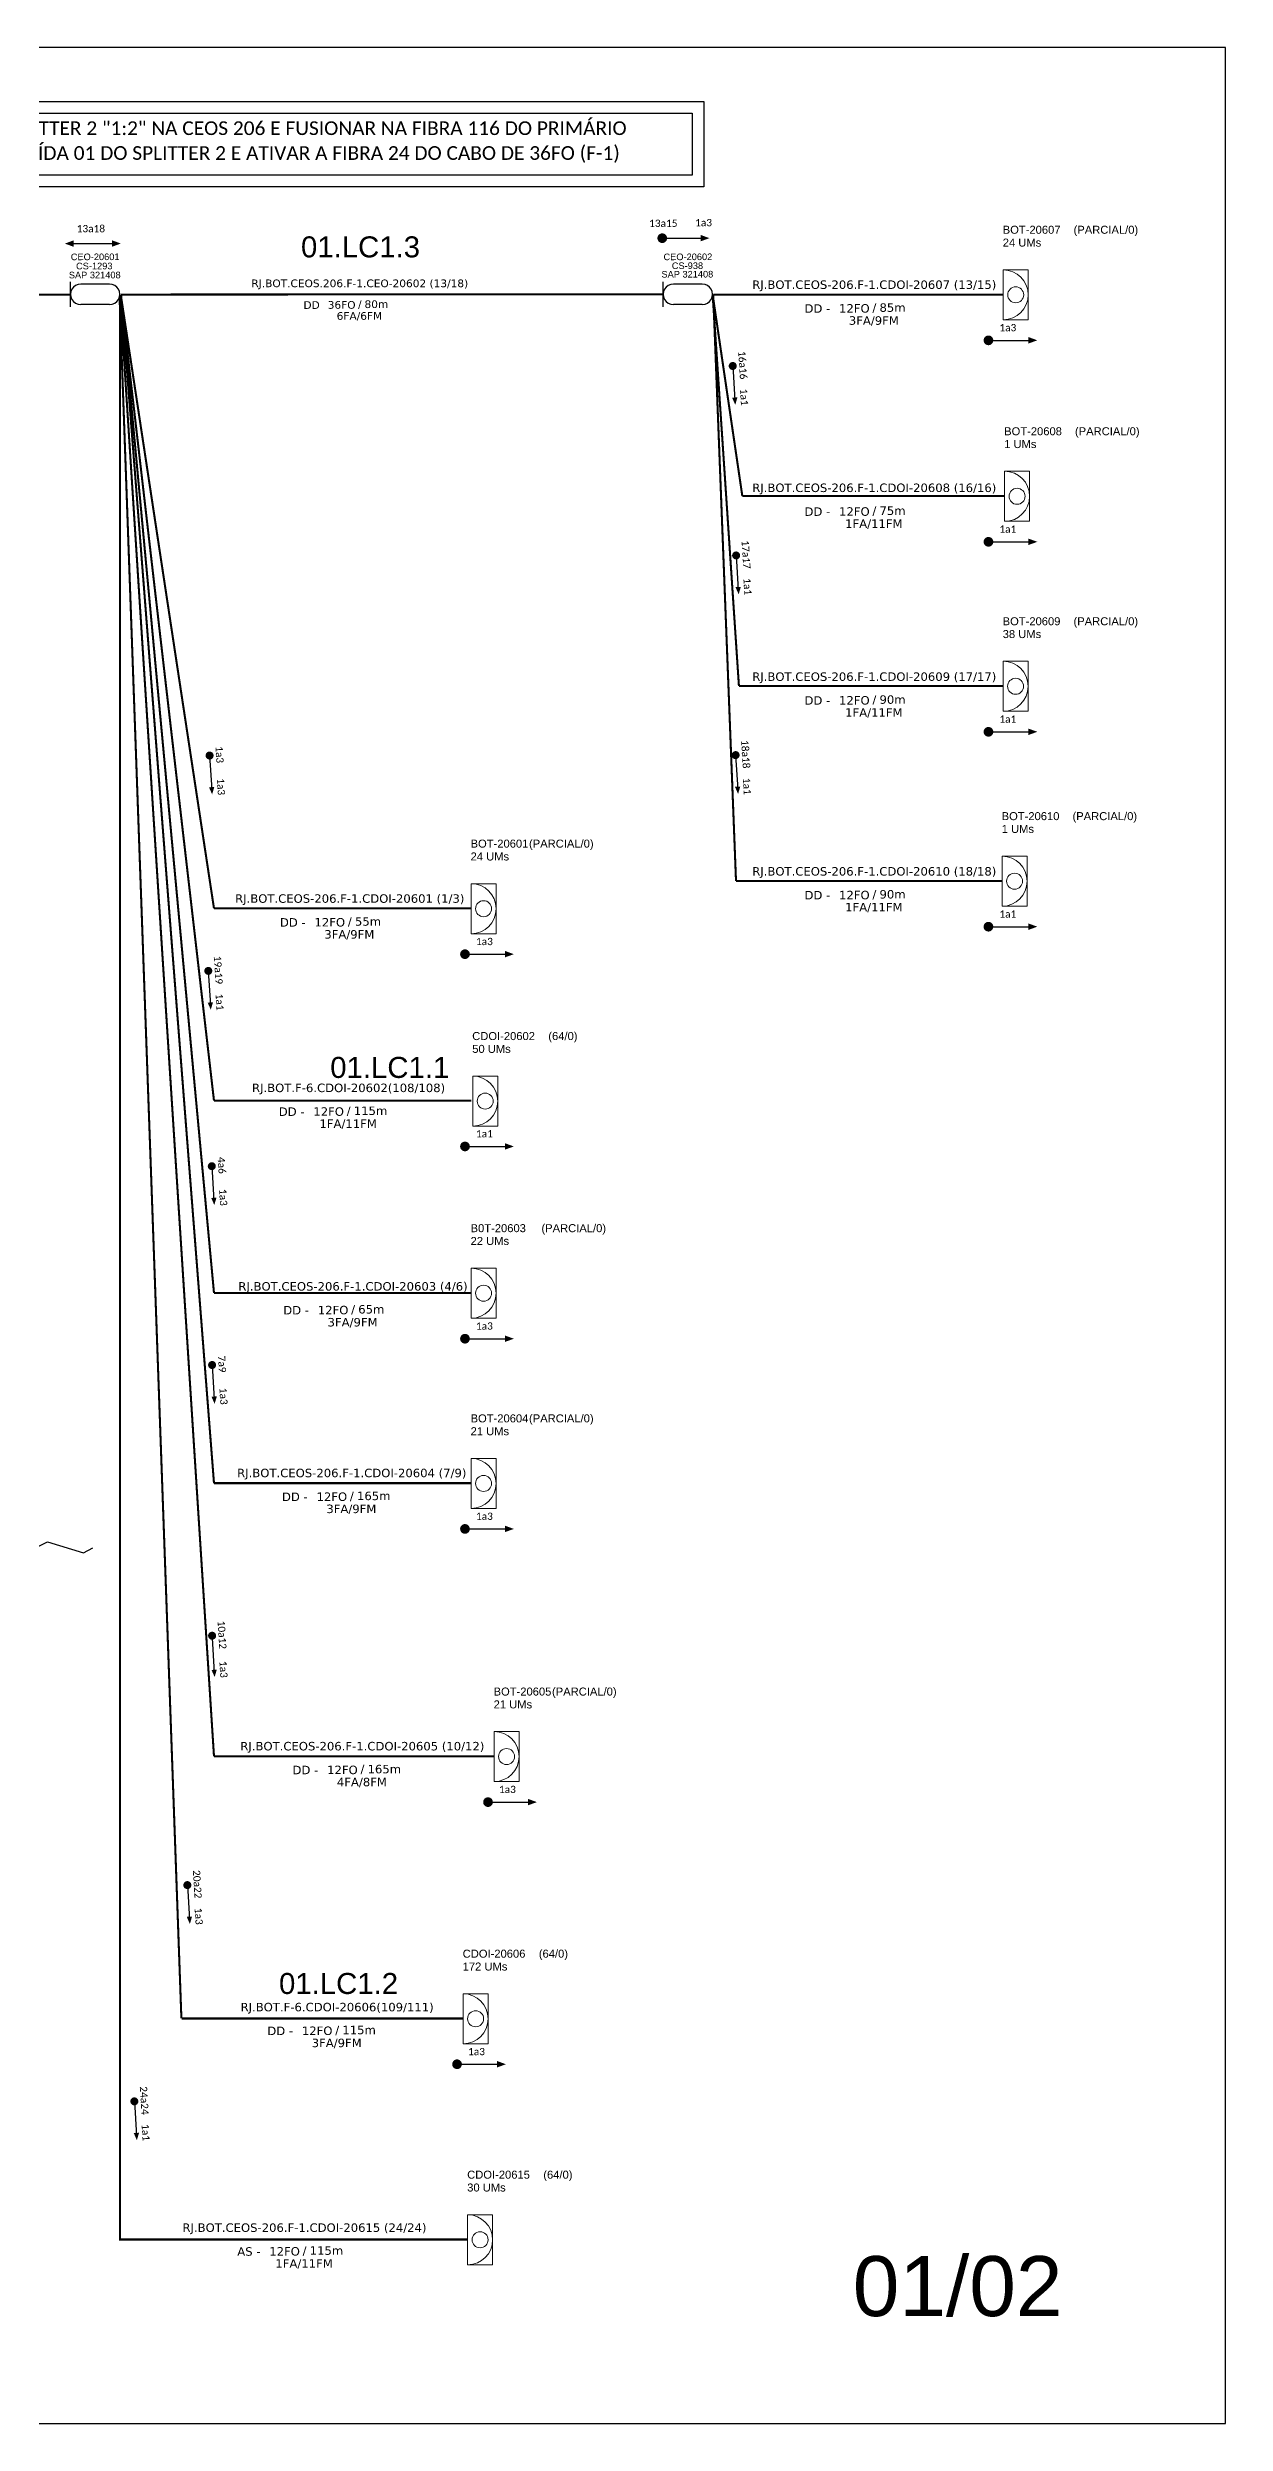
# Model space of a CAD drawing. Header units: inches. Extents: x 29507 to 31337, y 297153 to 297752.
# Drawn here: x 30051 to 30346, y 297153 to 297747 of the extents above; entities that cross this region are included whole.
import ezdxf
from ezdxf.enums import TextEntityAlignment as Align

# ---------------------------------------------------------------- set-up
doc = ezdxf.new("R2010")
doc.units = ezdxf.units.IN
doc.header["$MEASUREMENT"] = 0
doc.layers.get('0').update_dxf_attribs({"color": 252})
for name, color, linetype, lineweight in [("20.0-LEGENDA DOS CDO'S", 1, 'Continuous', 0), ('20.1-CDO_INTERIOR', 1, 'Continuous', 0), ('20.2-CDO_POSTE', 1, 'Continuous', 5), ('40.1-ETIQUETAS', 1, 'Continuous', 20)]:
    doc.layers.add(name, color=color, linetype=linetype, lineweight=lineweight)
for name, color, linetype in [('20.4-CEOS', 1, 'Continuous'), ('CAP a instalar', 1, 'Continuous'), ('CD de instalação futura', 8, 'Continuous'), ('MUB', 252, 'Continuous'), ('SETA', 7, 'Continuous'), ('texto', 255, 'Continuous')]:
    doc.layers.add(name, color=color, linetype=linetype)
doc.styles.add('ARIAL', font='arial.ttf')
doc.styles.add('siredit', font='verdana.ttf')
doc.styles.get("Standard").update_dxf_attribs({"font": 'arial.ttf'})
doc.styles.add('WMF-Calibri0', font='calibri.ttf')
doc.linetypes.add('FENCELINE1', pattern='A,0.25,-0.1,[133,ltypeshp.shx,S=0.1,R=0,X=-0.1,Y=0],-0.1,1', length=1.45)

# ---------------------------------------------------------------- blocks, each defined once
blk = doc.blocks.new('CDOE-TEXTO PADRÃO')
at = {"layer": "20.0-LEGENDA DOS CDO'S", "color": 0, "style": 'ARIAL'}
for tag, p in [('CDO_N', (0.49, 7.39)), ('SAP', (0.51, 1.67)), ('CORDOALHA', (0.5, 4.33)), ('SPLITER_1', (0.59, -0.91)), ('SPLITER_2', (0.6, -3.55)), ('(XX-XX_F)S', (0.54, -8.29)), ('(XX-XX_L)S', (0.55, -10.83)), ('UMS', (0.55, -13.15))]:
    blk.add_attdef(tag, p, '', height=1.7, rotation=0.11799, dxfattribs=at)
blk.add_attdef('FIBRAS_UTILIZADAS', text='', height=1.7, rotation=0.11799, dxfattribs=at).set_placement((19.77, 7.43), align=Align.CENTER)
blk = doc.blocks.new('CDOI_INT')
at = {"layer": '20.1-CDO_INTERIOR', "color": 0, "lineweight": 18}
blk.add_lwpolyline([(4.25, -4.25), (4.25, 4.25), (0, 4.25), (0, -4.25)], close=True, dxfattribs=at)
blk.add_circle((2.12, 0), 1.36, dxfattribs=at)
blk.add_arc((0, 0), 4.25, 270, 90, dxfattribs=at)
at = {"layer": "20.0-LEGENDA DOS CDO'S", "color": 0, "style": 'ARIAL'}
for tag, p in [('CDO_N', (-0.08, 10.38)), ('SURVEY', (-0.08, 8.2)), ('SPLITER_1', (21.18, 10.38)), ('SPLITER_2', (21.19, 8.68)), ('SAP', (-0.08, 6.23)), ('1:XX', (5.94, -2.22)), ('UMS', (5.94, -4.24))]:
    blk.add_attdef(tag, p, '', height=1.36, dxfattribs=at)
blk.add_attdef('FIBRAS_UTILIZADAS', text='', height=1.36, dxfattribs=at).set_placement((15.34, 10.38), align=Align.CENTER)
blk = doc.blocks.new('ETIQUETA_RS5F')
at = {"layer": '40.1-ETIQUETAS', "color": 0, "style": 'siredit'}
blk.add_text('/', height=1.5, dxfattribs=at).set_placement((1.55, -1.95), align=Align.MIDDLE_RIGHT)
for tag, p in [('ETIQUETA_R_PRIMARIA', (1.18, 4.1)), ('ETIQUETA_R_SECUNDARIA', (1.18, 2.1)), ('F_ATIVAS/F_MORTAS', (1.11, -4.24))]:
    blk.add_attdef(tag, text='', height=1.5, dxfattribs=at).set_placement(p, align=Align.MIDDLE_CENTER)
for tag, p in [('TIPO_CABO', (-6.62, -2.12)), ('CAP_CABO', (0.37, -2.09))]:
    blk.add_attdef(tag, text='', height=1.5, dxfattribs=at).set_placement(p, align=Align.MIDDLE_RIGHT)
blk.add_attdef('METROS', text='', height=1.5, dxfattribs=at).set_placement((2.11, -1.95), align=Align.MIDDLE_LEFT)
for tag, p in [('FUSÃO_1', (0.82, -8.39)), ('FUSÃO_2', (0.82, -10.6)), ('FUSÃO_3', (0.82, -12.93)), ('FUSÃO_4', (0.82, -15.14)), ('FUSÃO_5', (0.82, -17.16))]:
    blk.add_attdef(tag, text='', height=1.5, dxfattribs=at).set_placement(p, align=Align.CENTER)

msp = doc.modelspace()

# ---------------------------------------------------------------- linework, layer by layer
at = {"color": 0}
msp.add_lwpolyline([(29507.28, 297153.41), (30345.84, 297153.41), (30345.84, 297747.41), (29507.28, 297747.41), (29507.28, 297153.41)], dxfattribs=at)
at = {"color": 1}
for points in [[(30005.24, 297733.95), (30215.41, 297733.95), (30215.41, 297712.59), (30005.24, 297712.59)], [(30008.18, 297731.01), (30212.48, 297731.01), (30212.48, 297715.53), (30008.18, 297715.53)]]:
    msp.add_lwpolyline(points, close=True, dxfattribs=at)
for points, const_width in [([(30204.44, 297699.74, 1), (30205.65, 297699.74, 1)], 1.21), ([(30285.98, 297674.2, 1), (30287.19, 297674.2, 1)], 1.21), ([(30222.63, 297668.29, 1), (30222.69, 297667.29, 1)], 1), ([(30285.98, 297623.83, 1), (30287.19, 297623.83, 1)], 1.21), ([(30223.48, 297620.92, 1), (30223.54, 297619.92, 1)], 1), ([(30285.98, 297576.33, 1), (30287.19, 297576.33, 1)], 1.21), ([(30091.85, 297570.9, 1), (30091.91, 297569.9, 1)], 1), ([(30223.34, 297571.01, 1), (30223.41, 297570.01, 1)], 1), ([(30285.98, 297527.61, 1), (30287.19, 297527.61, 1)], 1.21), ([(30091.52, 297517.06, 1), (30091.59, 297516.07, 1)], 1), ([(30155.12, 297520.74, 1), (30156.33, 297520.74, 1)], 1.21), ([(30155.12, 297472.67, 1), (30156.33, 297472.67, 1)], 1.21), ([(30092.4, 297468.23, 1), (30092.46, 297467.24, 1)], 1), ([(30155.12, 297424.6, 1), (30156.33, 297424.6, 1)], 1.21), ([(30092.48, 297418.53, 1), (30092.54, 297417.53, 1)], 1), ([(30155.12, 297377.05, 1), (30156.33, 297377.05, 1)], 1.21), ([(30092.48, 297350.85, 1), (30092.54, 297349.85, 1)], 1), ([(30160.88, 297308.75, 1), (30162.09, 297308.75, 1)], 1.21), ([(30086.29, 297288.5, 1), (30086.35, 297287.5, 1)], 1), ([(30153.14, 297243.22, 1), (30154.35, 297243.22, 1)], 1.21)]:
    msp.add_lwpolyline(points, format="xyb", close=True, dxfattribs=dict(const_width=const_width))
at = {"color": 0, "const_width": 1}
msp.add_lwpolyline([(30073.04, 297234.44, 1), (30073.1, 297233.44, 1)], format="xyb", close=True, dxfattribs=at)
at = {"layer": '20.4-CEOS', "color": 5}
for p, q in [((30057.08, 297682.61), (30057.08, 297688.82)), ((30059.66, 297688.29), (30066.88, 297688.29)), ((30066.88, 297683.14), (30059.66, 297683.14))]:
    msp.add_line(p, q, dxfattribs=at)
at = {"layer": '20.4-CEOS', "color": 0}
for p, q in [((30205.25, 297682.61), (30205.25, 297688.82)), ((30207.83, 297688.29), (30215.06, 297688.29)), ((30215.06, 297683.14), (30207.83, 297683.14))]:
    msp.add_line(p, q, dxfattribs=at)
at = {"layer": '20.4-CEOS', "color": 5}
for centre, major_axis, start_param, end_param in [((30059.66, 297685.71), (1.82, 1.82), 0.785398, 3.926991), ((30066.88, 297685.71), (-1.82, 1.82), 2.356194, 5.497787)]:
    msp.add_ellipse(centre, major_axis=major_axis, ratio=1, start_param=start_param, end_param=end_param, dxfattribs=at)
at = {"layer": '20.4-CEOS', "color": 0}
for centre, major_axis, start_param, end_param in [((30207.83, 297685.71), (1.82, 1.82), 0.785398, 3.926991), ((30215.06, 297685.71), (-1.82, 1.82), 2.356194, 5.497787)]:
    msp.add_ellipse(centre, major_axis=major_axis, ratio=1, start_param=start_param, end_param=end_param, dxfattribs=at)
at = {"layer": 'CAP a instalar', "color": 5, "linetype": 'FENCELINE1', "ltscale": 7, "const_width": 0.513}
msp.add_lwpolyline([(29917.27, 297685.65), (30057.04, 297685.65)], dxfattribs=at)
at = {"layer": 'CAP a instalar', "color": 0, "linetype": 'FENCELINE1', "ltscale": 7, "const_width": 0.513}
for points in [[(30069.37, 297685.2), (30084.83, 297254.7)], [(30069.69, 297685.52), (30092.98, 297484.11)], [(30069.74, 297685.65), (30205.25, 297685.71)], [(30092.98, 297484.11), (30157.32, 297484.11)], [(30084.94, 297254.66), (30155.34, 297254.66)]]:
    msp.add_lwpolyline(points, dxfattribs=at)
at = {"layer": 'CAP a instalar', "color": 8, "linetype": 'FENCELINE1', "ltscale": 7, "const_width": 0.513}
for points in [[(30069.5, 297685.02), (30092.98, 297320.2)], [(30069.69, 297685.52), (30092.98, 297532.18)], [(30069.74, 297685.65), (30092.98, 297436.05)], [(30069.74, 297685.65), (30092.98, 297388.49)], [(30217.63, 297685.71), (30225.06, 297635.27)], [(30217.63, 297685.71), (30224.21, 297587.79)], [(30217.78, 297685.65), (30290.28, 297685.65)], [(30217.78, 297685.65), (30223.48, 297539.04)], [(30225.04, 297635.28), (30290.72, 297635.28)], [(30224.21, 297587.79), (30290.27, 297587.78)], [(30223.48, 297539.04), (30289.9, 297539.06)], [(30092.98, 297532.18), (30157.32, 297532.18)], [(30092.98, 297436.05), (30157.32, 297436.05)], [(30092.98, 297388.49), (30157.32, 297388.49)], [(30092.98, 297320.2), (30163, 297320.2)]]:
    msp.add_lwpolyline(points, dxfattribs=at)
at = {"layer": 'CAP a instalar', "color": 1, "linetype": 'FENCELINE1', "ltscale": 7, "const_width": 0.513}
msp.add_lwpolyline([(30069.5, 297685.02), (30069.5, 297199.41), (30156.39, 297199.41)], dxfattribs=at)
at = {"layer": 'MUB', "color": 3}
for p, q in [((30018.8, 297357.64), (30051.38, 297373.83)), ((30051.38, 297373.83), (30060.37, 297371.07))]:
    msp.add_line(p, q, dxfattribs=at)
at = {"layer": 'MUB'}
msp.add_line((30060.37, 297371.07), (30062.68, 297372.34), dxfattribs=at)
at = {"layer": 'MUB', "color": 3}
msp.add_lwpolyline([(29889.48, 297280.21), (29890.38, 297287.46), (30018.8, 297357.64), (30051.38, 297373.83), (30060.37, 297371.07), (30062.68, 297372.34)], dxfattribs=at)
at = {"layer": 'SETA'}
for points in [[(30057.91, 297698.39), (30068.32, 297698.39)], [(30205.05, 297699.74), (30215.45, 297699.74)], [(30287.01, 297674.19), (30297.41, 297674.19)], [(30222.66, 297667.79), (30223.21, 297659.21)], [(30287.01, 297623.82), (30297.41, 297623.82)], [(30223.51, 297620.42), (30224.05, 297611.84)], [(30287.01, 297576.32), (30297.41, 297576.32)], [(30091.88, 297570.4), (30092.42, 297561.82)], [(30223.37, 297570.51), (30223.92, 297561.93)], [(30287.01, 297527.6), (30297.41, 297527.6)], [(30156.16, 297520.73), (30166.56, 297520.73)], [(30091.55, 297516.56), (30092.1, 297507.99)], [(30156.16, 297472.66), (30166.56, 297472.66)], [(30092.43, 297467.73), (30092.97, 297459.15)], [(30156.16, 297424.59), (30166.56, 297424.59)], [(30092.51, 297418.03), (30093.05, 297409.45)], [(30156.16, 297377.04), (30166.56, 297377.04)], [(30092.51, 297349.73), (30093.05, 297341.15)], [(30161.91, 297308.74), (30172.31, 297308.74)], [(30086.32, 297288), (30086.87, 297279.42)], [(30154.18, 297243.2), (30164.58, 297243.2)], [(30073.07, 297233.94), (30073.61, 297225.36)]]:
    msp.add_lwpolyline(points, dxfattribs=at)
for points in [[(30057.91, 297697.58), (30055.7, 297698.39), (30057.91, 297699.2)], [(30067.48, 297699.21), (30069.7, 297698.4), (30067.48, 297697.6)], [(30214.62, 297700.56), (30216.83, 297699.75), (30214.62, 297698.95)], [(30296.58, 297675.02), (30298.8, 297674.21), (30296.58, 297673.4)], [(30223.84, 297659.94), (30223.29, 297658.07), (30222.51, 297659.86)], [(30296.58, 297624.64), (30298.8, 297623.83), (30296.58, 297623.03)], [(30224.69, 297612.57), (30224.14, 297610.7), (30223.36, 297612.49)], [(30296.58, 297577.14), (30298.8, 297576.34), (30296.58, 297575.53)], [(30093.06, 297562.55), (30092.51, 297560.68), (30091.73, 297562.47)], [(30224.55, 297562.66), (30224, 297560.79), (30223.22, 297562.58)], [(30296.58, 297528.42), (30298.8, 297527.61), (30296.58, 297526.81)], [(30165.72, 297521.55), (30167.94, 297520.74), (30165.72, 297519.94)], [(30092.73, 297508.72), (30092.18, 297506.85), (30091.4, 297508.63)], [(30165.72, 297473.48), (30167.94, 297472.67), (30165.72, 297471.87)], [(30093.61, 297459.89), (30093.06, 297458.02), (30092.28, 297459.8)], [(30165.72, 297425.41), (30167.94, 297424.6), (30165.72, 297423.8)], [(30093.69, 297410.19), (30093.14, 297408.31), (30092.36, 297410.1)], [(30165.72, 297377.86), (30167.94, 297377.05), (30165.72, 297376.25)], [(30093.69, 297341.89), (30093.14, 297340.02), (30092.36, 297341.8)], [(30171.48, 297309.56), (30173.7, 297308.75), (30171.48, 297307.95)], [(30087.5, 297280.15), (30086.95, 297278.28), (30086.17, 297280.07)], [(30163.74, 297244.03), (30165.96, 297243.22), (30163.74, 297242.41)], [(30074.25, 297226.09), (30073.7, 297224.22), (30072.92, 297226.01)]]:
    msp.add_solid(points, dxfattribs=at)

# ---------------------------------------------------------------- block references
at = {"layer": '20.2-CDO_POSTE', "color": 5}
ref = msp.add_blockref('CDOE-TEXTO PADRÃO', (30063.63, 297683.17), dxfattribs=dict(at, xscale=0.972000002861023, yscale=0.972000002861023, zscale=0.972000002861023))
ref.add_attrib('CDO_N', 'CEO-20601', (30057.18, 297694.24), dxfattribs={"layer": "20.0-LEGENDA DOS CDO'S", "color": 0, "height": 1.652, "rotation": 0.11799, "style": 'ARIAL'})
ref.add_attrib('CORDOALHA', 'CS-1293', (30058.5, 297691.95), dxfattribs={"layer": "20.0-LEGENDA DOS CDO'S", "color": 0, "height": 1.652, "rotation": 0.11799, "style": 'ARIAL'})
ref.add_attrib('SAP', 'SAP 321408', (30056.69, 297689.69), dxfattribs={"layer": "20.0-LEGENDA DOS CDO'S", "color": 0, "height": 1.652, "rotation": 0.11799, "style": 'ARIAL'})
at = {"layer": '20.2-CDO_POSTE', "color": 0}
ref = msp.add_blockref('CDOE-TEXTO PADRÃO', (30211.8, 297683.17), dxfattribs=dict(at, xscale=0.972000002861023, yscale=0.972000002861023, zscale=0.972000002861023))
ref.add_attrib('CDO_N', 'CEO-20602', (30205.36, 297694.24), dxfattribs={"layer": "20.0-LEGENDA DOS CDO'S", "color": 0, "height": 1.652, "rotation": 0.11799, "style": 'ARIAL'})
ref.add_attrib('CORDOALHA', 'CS-938', (30207.43, 297692.02), dxfattribs={"layer": "20.0-LEGENDA DOS CDO'S", "color": 0, "height": 1.652, "rotation": 0.11799, "style": 'ARIAL'})
ref.add_attrib('SAP', 'SAP 321408', (30204.84, 297689.89), dxfattribs={"layer": "20.0-LEGENDA DOS CDO'S", "color": 0, "height": 1.652, "rotation": 0.11799, "style": 'ARIAL'})
at = {"layer": '40.1-ETIQUETAS', "color": 0}
ref = msp.add_blockref('ETIQUETA_RS5F', (30127.9, 297685.75), dxfattribs=dict(at, xscale=1.283039983498747, yscale=1.283039983498747, zscale=1.283039983498747))
ref.add_attrib('ETIQUETA_R_SECUNDARIA', 'RJ.BOT.CEOS.206.F-1.CEO-20602 (13/18)', dxfattribs={"color": 0, "height": 1.9246, "style": 'siredit'}).set_placement((30129.42, 297688.45), align=Align.MIDDLE_CENTER)
ref.add_attrib('TIPO_CABO', 'DD', dxfattribs={"color": 0, "height": 1.925, "style": 'siredit'}).set_placement((30119.41, 297683.03), align=Align.MIDDLE_RIGHT)
ref.add_attrib('CAP_CABO', '36FO', dxfattribs={"color": 0, "height": 1.925, "style": 'siredit'}).set_placement((30128.37, 297683.06), align=Align.MIDDLE_RIGHT)
ref.add_attrib('METROS', '80m', dxfattribs={"color": 0, "height": 1.925, "style": 'siredit'}).set_placement((30130.61, 297683.24), align=Align.MIDDLE_LEFT)
ref.add_attrib('F_ATIVAS/F_MORTAS', '6FA/6FM', dxfattribs={"color": 0, "height": 1.925, "style": 'siredit'}).set_placement((30129.33, 297680.3), align=Align.MIDDLE_CENTER)
at = {"layer": 'CAP a instalar', "color": 8, "linetype": 'FENCELINE1', "ltscale": 7}
ref = msp.add_blockref('CDOI_INT', (30290.28, 297685.58), dxfattribs=dict(at, xscale=1.470653668531895, yscale=1.470653668531895, zscale=1.470653668531895))
ref.add_attrib('CDO_N', 'BOT-20607', (30290.16, 297700.85), dxfattribs={"layer": "20.0-LEGENDA DOS CDO'S", "color": 0, "height": 2, "style": 'ARIAL'})
ref.add_attrib('FIBRAS_UTILIZADAS', '        (PARCIAL/0)', dxfattribs={"layer": "20.0-LEGENDA DOS CDO'S", "color": 0, "height": 2.0005, "style": 'ARIAL'}).set_placement((30312.84, 297700.85), align=Align.CENTER)
ref.add_attrib('SURVEY', '24 UMs', (30290.16, 297697.64), dxfattribs={"layer": "20.0-LEGENDA DOS CDO'S", "color": 0, "height": 2, "style": 'ARIAL'})
ref = msp.add_blockref('ETIQUETA_RS5F', (30256.37, 297685.15), dxfattribs=dict(at, xscale=1.411343981848631, yscale=1.411343981848631, zscale=1.411343981848631))
ref.add_attrib('ETIQUETA_R_SECUNDARIA', 'RJ.BOT.CEOS-206.F-1.CDOI-20607 (13/15)', dxfattribs={"layer": '40.1-ETIQUETAS', "color": 0, "height": 2.117, "style": 'siredit'}).set_placement((30258.04, 297688.12), align=Align.MIDDLE_CENTER)
ref.add_attrib('TIPO_CABO', 'DD -', dxfattribs={"layer": '40.1-ETIQUETAS', "color": 0, "height": 2.117, "style": 'siredit'}).set_placement((30247.04, 297682.16), align=Align.MIDDLE_RIGHT)
ref.add_attrib('CAP_CABO', '12FO', dxfattribs={"layer": '40.1-ETIQUETAS', "color": 0, "height": 2.117, "style": 'siredit'}).set_placement((30256.89, 297682.19), align=Align.MIDDLE_RIGHT)
ref.add_attrib('METROS', '85m', dxfattribs={"layer": '40.1-ETIQUETAS', "color": 0, "height": 2.117, "style": 'siredit'}).set_placement((30259.35, 297682.39), align=Align.MIDDLE_LEFT)
ref.add_attrib('F_ATIVAS/F_MORTAS', '3FA/9FM', dxfattribs={"layer": '40.1-ETIQUETAS', "color": 0, "height": 2.117, "style": 'siredit'}).set_placement((30257.94, 297679.16), align=Align.MIDDLE_CENTER)
ref = msp.add_blockref('CDOI_INT', (30290.63, 297635.21), dxfattribs=dict(at, xscale=1.470653668531895, yscale=1.470653668531895, zscale=1.470653668531895))
ref.add_attrib('CDO_N', 'BOT-20608', (30290.51, 297650.47), dxfattribs={"layer": "20.0-LEGENDA DOS CDO'S", "color": 0, "height": 2, "style": 'ARIAL'})
ref.add_attrib('FIBRAS_UTILIZADAS', '        (PARCIAL/0)', dxfattribs={"layer": "20.0-LEGENDA DOS CDO'S", "color": 0, "height": 2.0005, "style": 'ARIAL'}).set_placement((30313.19, 297650.47), align=Align.CENTER)
ref.add_attrib('SURVEY', '1 UMs', (30290.52, 297647.27), dxfattribs={"layer": "20.0-LEGENDA DOS CDO'S", "color": 0, "height": 2, "style": 'ARIAL'})
ref = msp.add_blockref('ETIQUETA_RS5F', (30256.37, 297634.37), dxfattribs=dict(at, xscale=1.411343981848631, yscale=1.411343981848631, zscale=1.411343981848631))
ref.add_attrib('ETIQUETA_R_SECUNDARIA', 'RJ.BOT.CEOS-206.F-1.CDOI-20608 (16/16)', dxfattribs={"layer": '40.1-ETIQUETAS', "color": 0, "height": 2.117, "style": 'siredit'}).set_placement((30258.04, 297637.34), align=Align.MIDDLE_CENTER)
ref.add_attrib('TIPO_CABO', 'DD -', dxfattribs={"layer": '40.1-ETIQUETAS', "color": 0, "height": 2.117, "style": 'siredit'}).set_placement((30247.04, 297631.38), align=Align.MIDDLE_RIGHT)
ref.add_attrib('CAP_CABO', '12FO', dxfattribs={"layer": '40.1-ETIQUETAS', "color": 0, "height": 2.117, "style": 'siredit'}).set_placement((30256.89, 297631.41), align=Align.MIDDLE_RIGHT)
ref.add_attrib('METROS', '75m', dxfattribs={"layer": '40.1-ETIQUETAS', "color": 0, "height": 2.117, "style": 'siredit'}).set_placement((30259.35, 297631.61), align=Align.MIDDLE_LEFT)
ref.add_attrib('F_ATIVAS/F_MORTAS', '1FA/11FM', dxfattribs={"layer": '40.1-ETIQUETAS', "color": 0, "height": 2.117, "style": 'siredit'}).set_placement((30257.94, 297628.37), align=Align.MIDDLE_CENTER)
ref = msp.add_blockref('CDOI_INT', (30290.26, 297587.71), dxfattribs=dict(at, xscale=1.470653668531895, yscale=1.470653668531895, zscale=1.470653668531895))
ref.add_attrib('CDO_N', 'BOT-20609', (30290.14, 297602.97), dxfattribs={"layer": "20.0-LEGENDA DOS CDO'S", "color": 0, "height": 2, "style": 'ARIAL'})
ref.add_attrib('FIBRAS_UTILIZADAS', '        (PARCIAL/0)', dxfattribs={"layer": "20.0-LEGENDA DOS CDO'S", "color": 0, "height": 2.0005, "style": 'ARIAL'}).set_placement((30312.82, 297602.97), align=Align.CENTER)
ref.add_attrib('SURVEY', '38 UMs', (30290.15, 297599.77), dxfattribs={"layer": "20.0-LEGENDA DOS CDO'S", "color": 0, "height": 2, "style": 'ARIAL'})
ref = msp.add_blockref('ETIQUETA_RS5F', (30256.37, 297587.16), dxfattribs=dict(at, xscale=1.411343981848631, yscale=1.411343981848631, zscale=1.411343981848631))
ref.add_attrib('ETIQUETA_R_SECUNDARIA', 'RJ.BOT.CEOS-206.F-1.CDOI-20609 (17/17)', dxfattribs={"layer": '40.1-ETIQUETAS', "color": 0, "height": 2.117, "style": 'siredit'}).set_placement((30258.04, 297590.13), align=Align.MIDDLE_CENTER)
ref.add_attrib('TIPO_CABO', 'DD -', dxfattribs={"layer": '40.1-ETIQUETAS', "color": 0, "height": 2.117, "style": 'siredit'}).set_placement((30247.04, 297584.17), align=Align.MIDDLE_RIGHT)
ref.add_attrib('CAP_CABO', '12FO', dxfattribs={"layer": '40.1-ETIQUETAS', "color": 0, "height": 2.117, "style": 'siredit'}).set_placement((30256.89, 297584.2), align=Align.MIDDLE_RIGHT)
ref.add_attrib('METROS', '90m', dxfattribs={"layer": '40.1-ETIQUETAS', "color": 0, "height": 2.117, "style": 'siredit'}).set_placement((30259.35, 297584.4), align=Align.MIDDLE_LEFT)
ref.add_attrib('F_ATIVAS/F_MORTAS', '1FA/11FM', dxfattribs={"layer": '40.1-ETIQUETAS', "color": 0, "height": 2.117, "style": 'siredit'}).set_placement((30257.94, 297581.16), align=Align.MIDDLE_CENTER)
ref = msp.add_blockref('CDOI_INT', (30290.01, 297538.99), dxfattribs=dict(at, xscale=1.470653668531895, yscale=1.470653668531895, zscale=1.470653668531895))
ref.add_attrib('CDO_N', 'BOT-20610', (30289.89, 297554.25), dxfattribs={"layer": "20.0-LEGENDA DOS CDO'S", "color": 0, "height": 2, "style": 'ARIAL'})
ref.add_attrib('FIBRAS_UTILIZADAS', '        (PARCIAL/0)', dxfattribs={"layer": "20.0-LEGENDA DOS CDO'S", "color": 0, "height": 2.0005, "style": 'ARIAL'}).set_placement((30312.57, 297554.25), align=Align.CENTER)
ref.add_attrib('SURVEY', '1 UMs', (30289.9, 297551.05), dxfattribs={"layer": "20.0-LEGENDA DOS CDO'S", "color": 0, "height": 2, "style": 'ARIAL'})
ref = msp.add_blockref('CDOI_INT', (30157.25, 297532.11), dxfattribs=dict(at, xscale=1.470653668531895, yscale=1.470653668531895, zscale=1.470653668531895))
ref.add_attrib('CDO_N', 'BOT-20601', (30157.13, 297547.38), dxfattribs={"layer": "20.0-LEGENDA DOS CDO'S", "color": 0, "height": 2, "style": 'ARIAL'})
ref.add_attrib('FIBRAS_UTILIZADAS', '(PARCIAL/0)', dxfattribs={"layer": "20.0-LEGENDA DOS CDO'S", "color": 0, "height": 2.0005, "style": 'ARIAL'}).set_placement((30179.81, 297547.38), align=Align.CENTER)
ref.add_attrib('SURVEY', '24 UMs', (30157.13, 297544.17), dxfattribs={"layer": "20.0-LEGENDA DOS CDO'S", "color": 0, "height": 2, "style": 'ARIAL'})
ref = msp.add_blockref('ETIQUETA_RS5F', (30256.37, 297538.48), dxfattribs=dict(at, xscale=1.411343981848631, yscale=1.411343981848631, zscale=1.411343981848631))
ref.add_attrib('ETIQUETA_R_SECUNDARIA', 'RJ.BOT.CEOS-206.F-1.CDOI-20610 (18/18)', dxfattribs={"layer": '40.1-ETIQUETAS', "color": 0, "height": 2.117, "style": 'siredit'}).set_placement((30258.04, 297541.45), align=Align.MIDDLE_CENTER)
ref.add_attrib('TIPO_CABO', 'DD -', dxfattribs={"layer": '40.1-ETIQUETAS', "color": 0, "height": 2.117, "style": 'siredit'}).set_placement((30247.04, 297535.49), align=Align.MIDDLE_RIGHT)
ref.add_attrib('CAP_CABO', '12FO', dxfattribs={"layer": '40.1-ETIQUETAS', "color": 0, "height": 2.117, "style": 'siredit'}).set_placement((30256.89, 297535.52), align=Align.MIDDLE_RIGHT)
ref.add_attrib('METROS', '90m', dxfattribs={"layer": '40.1-ETIQUETAS', "color": 0, "height": 2.117, "style": 'siredit'}).set_placement((30259.35, 297535.72), align=Align.MIDDLE_LEFT)
ref.add_attrib('F_ATIVAS/F_MORTAS', '1FA/11FM', dxfattribs={"layer": '40.1-ETIQUETAS', "color": 0, "height": 2.117, "style": 'siredit'}).set_placement((30257.94, 297532.49), align=Align.MIDDLE_CENTER)
ref = msp.add_blockref('ETIQUETA_RS5F', (30125.24, 297531.68), dxfattribs=dict(at, xscale=1.411343981848631, yscale=1.411343981848631, zscale=1.411343981848631))
ref.add_attrib('ETIQUETA_R_SECUNDARIA', 'RJ.BOT.CEOS-206.F-1.CDOI-20601 (1/3)', dxfattribs={"layer": '40.1-ETIQUETAS', "color": 0, "height": 2.117, "style": 'siredit'}).set_placement((30126.91, 297534.65), align=Align.MIDDLE_CENTER)
ref.add_attrib('TIPO_CABO', 'DD -', dxfattribs={"layer": '40.1-ETIQUETAS', "color": 0, "height": 2.117, "style": 'siredit'}).set_placement((30115.9, 297528.69), align=Align.MIDDLE_RIGHT)
ref.add_attrib('CAP_CABO', '12FO', dxfattribs={"layer": '40.1-ETIQUETAS', "color": 0, "height": 2.117, "style": 'siredit'}).set_placement((30125.75, 297528.72), align=Align.MIDDLE_RIGHT)
ref.add_attrib('METROS', '55m', dxfattribs={"layer": '40.1-ETIQUETAS', "color": 0, "height": 2.117, "style": 'siredit'}).set_placement((30128.22, 297528.92), align=Align.MIDDLE_LEFT)
ref.add_attrib('F_ATIVAS/F_MORTAS', '3FA/9FM', dxfattribs={"layer": '40.1-ETIQUETAS', "color": 0, "height": 2.117, "style": 'siredit'}).set_placement((30126.81, 297525.69), align=Align.MIDDLE_CENTER)
at = {"layer": 'CAP a instalar', "color": 0, "linetype": 'FENCELINE1', "ltscale": 7}
ref = msp.add_blockref('CDOI_INT', (30157.66, 297484), dxfattribs=dict(at, xscale=1.470653668531895, yscale=1.470653668531895, zscale=1.470653668531895))
ref.add_attrib('CDO_N', 'CDOI-20602', (30157.53, 297499.27), dxfattribs={"layer": "20.0-LEGENDA DOS CDO'S", "color": 0, "height": 2, "style": 'ARIAL'})
ref.add_attrib('FIBRAS_UTILIZADAS', '(64/0)', dxfattribs={"layer": "20.0-LEGENDA DOS CDO'S", "color": 0, "height": 2, "style": 'ARIAL'}).set_placement((30180.21, 297499.27), align=Align.CENTER)
ref.add_attrib('SURVEY', '50 UMs', (30157.54, 297496.06), dxfattribs={"layer": "20.0-LEGENDA DOS CDO'S", "color": 0, "height": 2, "style": 'ARIAL'})
ref = msp.add_blockref('ETIQUETA_RS5F', (30124.95, 297484.35), dxfattribs=dict(at, xscale=1.411343981848631, yscale=1.411343981848631, zscale=1.411343981848631))
ref.add_attrib('ETIQUETA_R_SECUNDARIA', 'RJ.BOT.F-6.CDOI-20602(108/108)', dxfattribs={"layer": '40.1-ETIQUETAS', "color": 0, "height": 2.117, "style": 'siredit'}).set_placement((30126.62, 297487.32), align=Align.MIDDLE_CENTER)
ref.add_attrib('TIPO_CABO', 'DD -', dxfattribs={"layer": '40.1-ETIQUETAS', "color": 0, "height": 2.117, "style": 'siredit'}).set_placement((30115.61, 297481.37), align=Align.MIDDLE_RIGHT)
ref.add_attrib('CAP_CABO', '12FO', dxfattribs={"layer": '40.1-ETIQUETAS', "color": 0, "height": 2.117, "style": 'siredit'}).set_placement((30125.47, 297481.4), align=Align.MIDDLE_RIGHT)
ref.add_attrib('METROS', '115m', dxfattribs={"layer": '40.1-ETIQUETAS', "color": 0, "height": 2.117, "style": 'siredit'}).set_placement((30127.93, 297481.6), align=Align.MIDDLE_LEFT)
ref.add_attrib('F_ATIVAS/F_MORTAS', '1FA/11FM', dxfattribs={"layer": '40.1-ETIQUETAS', "color": 0, "height": 2.117, "style": 'siredit'}).set_placement((30126.52, 297478.36), align=Align.MIDDLE_CENTER)
at = {"layer": 'CAP a instalar', "color": 8, "linetype": 'FENCELINE1', "ltscale": 7}
ref = msp.add_blockref('CDOI_INT', (30157.25, 297435.98), dxfattribs=dict(at, xscale=1.470653668531895, yscale=1.470653668531895, zscale=1.470653668531895))
ref.add_attrib('CDO_N', 'B0T-20603', (30157.13, 297451.24), dxfattribs={"layer": "20.0-LEGENDA DOS CDO'S", "color": 0, "height": 2, "style": 'ARIAL'})
ref.add_attrib('FIBRAS_UTILIZADAS', '        (PARCIAL/0)', dxfattribs={"layer": "20.0-LEGENDA DOS CDO'S", "color": 0, "height": 2.0005, "style": 'ARIAL'}).set_placement((30179.81, 297451.24), align=Align.CENTER)
ref.add_attrib('SURVEY', '22 UMs', (30157.13, 297448.04), dxfattribs={"layer": "20.0-LEGENDA DOS CDO'S", "color": 0, "height": 2, "style": 'ARIAL'})
ref = msp.add_blockref('ETIQUETA_RS5F', (30126.06, 297434.72), dxfattribs=dict(at, xscale=1.411343981848631, yscale=1.411343981848631, zscale=1.411343981848631))
ref.add_attrib('ETIQUETA_R_SECUNDARIA', 'RJ.BOT.CEOS-206.F-1.CDOI-20603 (4/6)', dxfattribs={"layer": '40.1-ETIQUETAS', "color": 0, "height": 2.117, "style": 'siredit'}).set_placement((30127.73, 297437.69), align=Align.MIDDLE_CENTER)
ref.add_attrib('TIPO_CABO', 'DD -', dxfattribs={"layer": '40.1-ETIQUETAS', "color": 0, "height": 2.117, "style": 'siredit'}).set_placement((30116.73, 297431.73), align=Align.MIDDLE_RIGHT)
ref.add_attrib('CAP_CABO', '12FO', dxfattribs={"layer": '40.1-ETIQUETAS', "color": 0, "height": 2.117, "style": 'siredit'}).set_placement((30126.58, 297431.76), align=Align.MIDDLE_RIGHT)
ref.add_attrib('METROS', '65m', dxfattribs={"layer": '40.1-ETIQUETAS', "color": 0, "height": 2.117, "style": 'siredit'}).set_placement((30129.04, 297431.96), align=Align.MIDDLE_LEFT)
ref.add_attrib('F_ATIVAS/F_MORTAS', '3FA/9FM', dxfattribs={"layer": '40.1-ETIQUETAS', "color": 0, "height": 2.117, "style": 'siredit'}).set_placement((30127.63, 297428.73), align=Align.MIDDLE_CENTER)
ref = msp.add_blockref('ETIQUETA_RS5F', (30125.75, 297388.07), dxfattribs=dict(at, xscale=1.411343981848631, yscale=1.411343981848631, zscale=1.411343981848631))
ref.add_attrib('ETIQUETA_R_SECUNDARIA', 'RJ.BOT.CEOS-206.F-1.CDOI-20604 (7/9)', dxfattribs={"layer": '40.1-ETIQUETAS', "color": 0, "height": 2.117, "style": 'siredit'}).set_placement((30127.42, 297391.04), align=Align.MIDDLE_CENTER)
ref.add_attrib('TIPO_CABO', 'DD -', dxfattribs={"layer": '40.1-ETIQUETAS', "color": 0, "height": 2.117, "style": 'siredit'}).set_placement((30116.41, 297385.08), align=Align.MIDDLE_RIGHT)
ref.add_attrib('CAP_CABO', '12FO', dxfattribs={"layer": '40.1-ETIQUETAS', "color": 0, "height": 2.117, "style": 'siredit'}).set_placement((30126.27, 297385.11), align=Align.MIDDLE_RIGHT)
ref.add_attrib('METROS', '165m', dxfattribs={"layer": '40.1-ETIQUETAS', "color": 0, "height": 2.117, "style": 'siredit'}).set_placement((30128.73, 297385.31), align=Align.MIDDLE_LEFT)
ref.add_attrib('F_ATIVAS/F_MORTAS', '3FA/9FM', dxfattribs={"layer": '40.1-ETIQUETAS', "color": 0, "height": 2.117, "style": 'siredit'}).set_placement((30127.32, 297382.07), align=Align.MIDDLE_CENTER)
ref = msp.add_blockref('ETIQUETA_RS5F', (30128.39, 297319.77), dxfattribs=dict(at, xscale=1.411343981848631, yscale=1.411343981848631, zscale=1.411343981848631))
ref.add_attrib('ETIQUETA_R_SECUNDARIA', 'RJ.BOT.CEOS-206.F-1.CDOI-20605 (10/12)', dxfattribs={"layer": '40.1-ETIQUETAS', "color": 0, "height": 2.117, "style": 'siredit'}).set_placement((30130.06, 297322.74), align=Align.MIDDLE_CENTER)
ref.add_attrib('TIPO_CABO', 'DD -', dxfattribs={"layer": '40.1-ETIQUETAS', "color": 0, "height": 2.117, "style": 'siredit'}).set_placement((30119.05, 297316.78), align=Align.MIDDLE_RIGHT)
ref.add_attrib('CAP_CABO', '12FO', dxfattribs={"layer": '40.1-ETIQUETAS', "color": 0, "height": 2.117, "style": 'siredit'}).set_placement((30128.91, 297316.81), align=Align.MIDDLE_RIGHT)
ref.add_attrib('METROS', '165m', dxfattribs={"layer": '40.1-ETIQUETAS', "color": 0, "height": 2.117, "style": 'siredit'}).set_placement((30131.37, 297317.01), align=Align.MIDDLE_LEFT)
ref.add_attrib('F_ATIVAS/F_MORTAS', '4FA/8FM', dxfattribs={"layer": '40.1-ETIQUETAS', "color": 0, "height": 2.117, "style": 'siredit'}).set_placement((30129.96, 297313.78), align=Align.MIDDLE_CENTER)
at = {"layer": 'CAP a instalar', "color": 0, "linetype": 'FENCELINE1', "ltscale": 7}
ref = msp.add_blockref('CDOI_INT', (30155.27, 297254.59), dxfattribs=dict(at, xscale=1.470653668531895, yscale=1.470653668531895, zscale=1.470653668531895))
ref.add_attrib('CDO_N', 'CDOI-20606', (30155.15, 297269.86), dxfattribs={"layer": "20.0-LEGENDA DOS CDO'S", "color": 0, "height": 2, "style": 'ARIAL'})
ref.add_attrib('FIBRAS_UTILIZADAS', '(64/0)', dxfattribs={"layer": "20.0-LEGENDA DOS CDO'S", "color": 0, "height": 2, "style": 'ARIAL'}).set_placement((30177.83, 297269.86), align=Align.CENTER)
ref.add_attrib('SURVEY', '172 UMs', (30155.15, 297266.65), dxfattribs={"layer": "20.0-LEGENDA DOS CDO'S", "color": 0, "height": 2, "style": 'ARIAL'})
ref = msp.add_blockref('ETIQUETA_RS5F', (30122.09, 297254.54), dxfattribs=dict(at, xscale=1.411343981848631, yscale=1.411343981848631, zscale=1.411343981848631))
ref.add_attrib('ETIQUETA_R_SECUNDARIA', 'RJ.BOT.F-6.CDOI-20606(109/111)', dxfattribs={"layer": '40.1-ETIQUETAS', "color": 0, "height": 2.117, "style": 'siredit'}).set_placement((30123.76, 297257.51), align=Align.MIDDLE_CENTER)
ref.add_attrib('TIPO_CABO', 'DD -', dxfattribs={"layer": '40.1-ETIQUETAS', "color": 0, "height": 2.117, "style": 'siredit'}).set_placement((30112.75, 297251.56), align=Align.MIDDLE_RIGHT)
ref.add_attrib('CAP_CABO', '12FO', dxfattribs={"layer": '40.1-ETIQUETAS', "color": 0, "height": 2.117, "style": 'siredit'}).set_placement((30122.6, 297251.59), align=Align.MIDDLE_RIGHT)
ref.add_attrib('METROS', '115m', dxfattribs={"layer": '40.1-ETIQUETAS', "color": 0, "height": 2.117, "style": 'siredit'}).set_placement((30125.07, 297251.79), align=Align.MIDDLE_LEFT)
ref.add_attrib('F_ATIVAS/F_MORTAS', '3FA/9FM', dxfattribs={"layer": '40.1-ETIQUETAS', "color": 0, "height": 2.117, "style": 'siredit'}).set_placement((30123.66, 297248.55), align=Align.MIDDLE_CENTER)
at = {"layer": 'CAP a instalar', "linetype": 'FENCELINE1', "ltscale": 7}
ref = msp.add_blockref('CDOI_INT', (30156.39, 297199.34), dxfattribs=dict(at, xscale=1.470653668531895, yscale=1.470653668531895, zscale=1.470653668531895))
ref.add_attrib('CDO_N', 'CDOI-20615', (30156.27, 297214.61), dxfattribs={"layer": "20.0-LEGENDA DOS CDO'S", "color": 0, "height": 2, "style": 'ARIAL'})
ref.add_attrib('FIBRAS_UTILIZADAS', '(64/0)', dxfattribs={"layer": "20.0-LEGENDA DOS CDO'S", "color": 0, "height": 2, "style": 'ARIAL'}).set_placement((30178.95, 297214.61), align=Align.CENTER)
ref.add_attrib('SURVEY', '30 UMs', (30156.28, 297211.4), dxfattribs={"layer": "20.0-LEGENDA DOS CDO'S", "color": 0, "height": 2, "style": 'ARIAL'})
at = {"layer": 'CAP a instalar', "color": 1, "linetype": 'FENCELINE1', "ltscale": 7}
ref = msp.add_blockref('ETIQUETA_RS5F', (30113.93, 297199.4), dxfattribs=dict(at, xscale=1.411343981848631, yscale=1.411343981848631, zscale=1.411343981848631))
ref.add_attrib('ETIQUETA_R_SECUNDARIA', 'RJ.BOT.CEOS-206.F-1.CDOI-20615 (24/24)', dxfattribs={"layer": '40.1-ETIQUETAS', "color": 0, "height": 2.117, "style": 'siredit'}).set_placement((30115.6, 297202.37), align=Align.MIDDLE_CENTER)
ref.add_attrib('TIPO_CABO', 'AS -', dxfattribs={"layer": '40.1-ETIQUETAS', "color": 0, "height": 2.117, "style": 'siredit'}).set_placement((30104.6, 297196.41), align=Align.MIDDLE_RIGHT)
ref.add_attrib('CAP_CABO', '12FO', dxfattribs={"layer": '40.1-ETIQUETAS', "color": 0, "height": 2.117, "style": 'siredit'}).set_placement((30114.45, 297196.44), align=Align.MIDDLE_RIGHT)
ref.add_attrib('METROS', '115m', dxfattribs={"layer": '40.1-ETIQUETAS', "color": 0, "height": 2.117, "style": 'siredit'}).set_placement((30116.91, 297196.64), align=Align.MIDDLE_LEFT)
ref.add_attrib('F_ATIVAS/F_MORTAS', '1FA/11FM', dxfattribs={"layer": '40.1-ETIQUETAS', "color": 0, "height": 2.117, "style": 'siredit'}).set_placement((30115.5, 297193.41), align=Align.MIDDLE_CENTER)
at = {"layer": 'CD de instalação futura', "color": 8, "ltscale": 11}
ref = msp.add_blockref('CDOI_INT', (30157.25, 297388.42), dxfattribs=dict(at, xscale=1.470653668531895, yscale=1.470653668531895, zscale=1.470653668531895))
ref.add_attrib('CDO_N', 'BOT-20604', (30157.13, 297403.69), dxfattribs={"layer": "20.0-LEGENDA DOS CDO'S", "color": 0, "height": 2, "style": 'ARIAL'})
ref.add_attrib('FIBRAS_UTILIZADAS', '(PARCIAL/0)', dxfattribs={"layer": "20.0-LEGENDA DOS CDO'S", "color": 0, "height": 2.0005, "style": 'ARIAL'}).set_placement((30179.81, 297403.69), align=Align.CENTER)
ref.add_attrib('SURVEY', '21 UMs', (30157.13, 297400.48), dxfattribs={"layer": "20.0-LEGENDA DOS CDO'S", "color": 0, "height": 2, "style": 'ARIAL'})
ref = msp.add_blockref('CDOI_INT', (30163, 297320.13), dxfattribs=dict(at, xscale=1.470653668531895, yscale=1.470653668531895, zscale=1.470653668531895))
ref.add_attrib('CDO_N', 'BOT-20605', (30162.88, 297335.39), dxfattribs={"layer": "20.0-LEGENDA DOS CDO'S", "color": 0, "height": 2, "style": 'ARIAL'})
ref.add_attrib('FIBRAS_UTILIZADAS', '(PARCIAL/0)', dxfattribs={"layer": "20.0-LEGENDA DOS CDO'S", "color": 0, "height": 2.0005, "style": 'ARIAL'}).set_placement((30185.56, 297335.39), align=Align.CENTER)
ref.add_attrib('SURVEY', '21 UMs', (30162.89, 297332.18), dxfattribs={"layer": "20.0-LEGENDA DOS CDO'S", "color": 0, "height": 2, "style": 'ARIAL'})

# ---------------------------------------------------------------- texts
at = {"color": 1, "style": 'WMF-Calibri0'}
for s, p in [('INSTALAR SPLITTER 2 "1:2" NA CEOS 206 E FUSIONAR NA FIBRA 116 DO PRIMÁRIO', (30017.97, 297725.53)), ('UTILIZAR A SAÍDA 01 DO SPLITTER 2 E ATIVAR A FIBRA 24 DO CABO DE 36FO (F-1)', (30018.48, 297719.32))]:
    msp.add_text(s, height=3.4259, dxfattribs=at).set_placement(p)
at = {"char_height": 1.815, "width": 30.6841, "attachment_point": 5}
for s, insert in [('{\\fCalibri|b0|i0|c0|p34;\\C7;13a18}', (30062.2, 297702.12)), ('{\\fCalibri|b0|i0|c0|p34;\\C7;13a15}', (30205.3, 297703.46)), ('{\\fCalibri|b0|i0|c0|p34;\\C7;1a3}', (30215.37, 297703.62)), ('{\\fCalibri|b0|i0|c0|p34;\\C7;1a3}', (30291.43, 297677.37)), ('{\\fCalibri|b0|i0|c0|p34;\\C7;1a1}', (30291.43, 297627)), ('{\\fCalibri|b0|i0|c0|p34;\\C7;1a1}', (30291.43, 297579.5)), ('{\\fCalibri|b0|i0|c0|p34;\\C7;1a1}', (30291.43, 297530.78)), ('{\\fCalibri|b0|i0|c0|p34;\\C7;1a3}', (30160.58, 297523.9)), ('{\\fCalibri|b0|i0|c0|p34;\\C7;1a1}', (30160.58, 297475.84)), ('{\\fCalibri|b0|i0|c0|p34;\\C7;1a3}', (30160.58, 297427.77)), ('{\\fCalibri|b0|i0|c0|p34;\\C7;1a3}', (30160.58, 297380.21)), ('{\\fCalibri|b0|i0|c0|p34;\\C7;1a3}', (30166.33, 297311.92)), ('{\\fCalibri|b0|i0|c0|p34;\\C7;1a3}', (30158.6, 297246.38))]:
    msp.add_mtext(s, dxfattribs=dict(at, insert=insert))
at = {"char_height": 1.82, "width": 25.3588, "attachment_point": 5, "rotation": 273.6303}
for s, insert in [('{\\fCalibri|b0|i0|c0|p34;\\C7;16a16}', (30225.15, 297668.01)), ('{\\fCalibri|b0|i0|c0|p34;\\C7;1a1}', (30225.5, 297660)), ('{\\fCalibri|b0|i0|c0|p34;\\C7;17a17}', (30225.99, 297620.64)), ('{\\fCalibri|b0|i0|c0|p34;\\C7;1a1}', (30226.35, 297612.63)), ('{\\fCalibri|b0|i0|c0|p34;\\C7;1a3}', (30094.37, 297570.62)), ('{\\fCalibri|b0|i0|c0|p34;\\C7;18a18}', (30225.86, 297570.73)), ('{\\fCalibri|b0|i0|c0|p34;\\C7;1a3}', (30094.72, 297562.61)), ('{\\fCalibri|b0|i0|c0|p34;\\C7;1a1}', (30226.21, 297562.72)), ('{\\fCalibri|b0|i0|c0|p34;\\C7;19a19}', (30094.04, 297516.78)), ('{\\fCalibri|b0|i0|c0|p34;\\C7;1a1}', (30094.4, 297508.78)), ('{\\fCalibri|b0|i0|c0|p34;\\C7;4a6}', (30094.91, 297467.95)), ('{\\fCalibri|b0|i0|c0|p34;\\C7;1a3}', (30095.27, 297459.94)), ('{\\fCalibri|b0|i0|c0|p34;\\C7;7a9}', (30094.99, 297418.25)), ('{\\fCalibri|b0|i0|c0|p34;\\C7;1a3}', (30095.35, 297410.24)), ('{\\fCalibri|b0|i0|c0|p34;\\C7;10a12}', (30094.99, 297350.57)), ('{\\fCalibri|b0|i0|c0|p34;\\C7;1a3}', (30095.35, 297341.94)), ('{\\fCalibri|b0|i0|c0|p34;\\C7;20a22}', (30088.81, 297288.22)), ('{\\fCalibri|b0|i0|c0|p34;\\C7;1a3}', (30089.16, 297280.21)), ('{\\fCalibri|b0|i0|c0|p34;\\C7;24a24}', (30075.55, 297234.16)), ('{\\fCalibri|b0|i0|c0|p34;\\C7;1a1}', (30075.91, 297226.15))]:
    msp.add_mtext(s, dxfattribs=dict(at, insert=insert))
at = {"color": 0, "ltscale": 2, "insert": (30252.67, 297195.25), "char_height": 15, "attachment_point": 1}
msp.add_mtext_dynamic_manual_height_columns('01/02', width=211.8067, gutter_width=10, heights=[1.83], dxfattribs=at)
at = {"layer": 'texto', "color": 3, "char_height": 5.25, "width": 31.2825, "attachment_point": 5}
for s, insert in [('01.LC1.3', (30129.61, 297697.53)), ('01.LC1.1', (30136.92, 297492.39)), ('01.LC1.2', (30124.12, 297263.37))]:
    msp.add_mtext(s, dxfattribs=dict(at, insert=insert))

doc.saveas('drawing.dxf')
